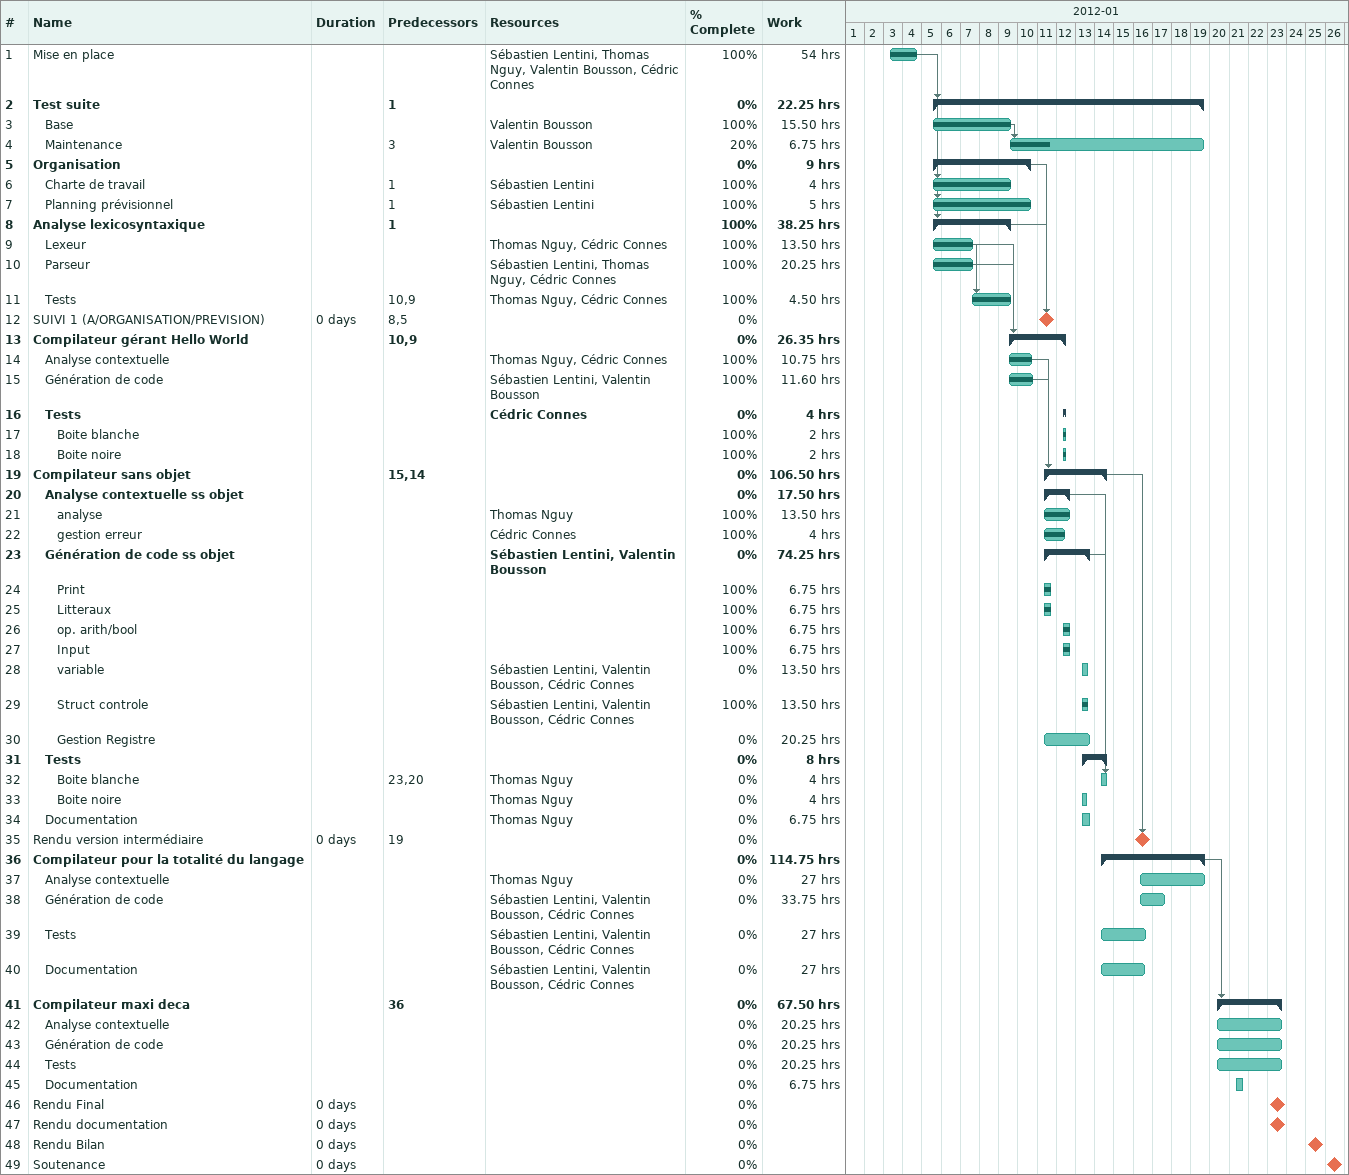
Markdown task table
| ID | Level | Task | Duration | Start | Finish | Predecessors | Resources | % complete | Work (h) |
|---|---|---|---|---|---|---|---|---|---|
| 1 | 1 | Mise en place |  | 2012-01-03 | 2012-01-04 |  | Sébastien Lentini, Thomas Nguy, Valentin Bousson, Cédric Connes | 100 | 54 |
| 2 | 1 | **Test suite** |  | 2012-01-05 | 2012-01-19 | 1 |  | 0 | 22.25 |
| 3 | 2 | Base |  | 2012-01-05 | 2012-01-09 |  | Valentin Bousson | 100 | 15.50 |
| 4 | 2 | Maintenance |  | 2012-01-09 | 2012-01-19 | 3 | Valentin Bousson | 20 | 6.75 |
| 5 | 1 | **Organisation** |  | 2012-01-05 | 2012-01-10 |  |  | 0 | 9 |
| 6 | 2 | Charte de travail |  | 2012-01-05 | 2012-01-09 | 1 | Sébastien Lentini | 100 | 4 |
| 7 | 2 | Planning prévisionnel |  | 2012-01-05 | 2012-01-10 | 1 | Sébastien Lentini | 100 | 5 |
| 8 | 1 | **Analyse lexicosyntaxique** |  | 2012-01-05 | 2012-01-09 | 1 |  | 100 | 38.25 |
| 9 | 2 | Lexeur |  | 2012-01-05 | 2012-01-07 |  | Thomas Nguy, Cédric Connes | 100 | 13.50 |
| 10 | 2 | Parseur |  | 2012-01-05 | 2012-01-07 |  | Sébastien Lentini, Thomas Nguy, Cédric Connes | 100 | 20.25 |
| 11 | 2 | Tests |  | 2012-01-07 | 2012-01-09 | 10, 9 | Thomas Nguy, Cédric Connes | 100 | 4.50 |
| 12 | 1 | SUIVI 1 (A/ORGANISATION/PREVISION) | 0d | 2012-01-11 | 2012-01-11 | 8, 5 |  | 0 |  |
| 13 | 1 | **Compilateur gérant Hello World** |  | 2012-01-09 | 2012-01-12 | 10, 9 |  | 0 | 26.35 |
| 14 | 2 | Analyse contextuelle |  | 2012-01-09 | 2012-01-10 |  | Thomas Nguy, Cédric Connes | 100 | 10.75 |
| 15 | 2 | Génération de code |  | 2012-01-09 | 2012-01-10 |  | Sébastien Lentini, Valentin Bousson | 100 | 11.60 |
| 16 | 2 | **Tests** |  | 2012-01-12 | 2012-01-12 |  | Cédric Connes | 0 | 4 |
| 17 | 3 | Boite blanche |  | 2012-01-12 | 2012-01-12 |  |  | 100 | 2 |
| 18 | 3 | Boite noire |  | 2012-01-12 | 2012-01-12 |  |  | 100 | 2 |
| 19 | 1 | **Compilateur sans objet** |  | 2012-01-11 | 2012-01-14 | 15, 14 |  | 0 | 106.50 |
| 20 | 2 | **Analyse contextuelle ss objet** |  | 2012-01-11 | 2012-01-12 |  |  | 0 | 17.50 |
| 21 | 3 | analyse |  | 2012-01-11 | 2012-01-12 |  | Thomas Nguy | 100 | 13.50 |
| 22 | 3 | gestion erreur |  | 2012-01-11 | 2012-01-12 |  | Cédric Connes | 100 | 4 |
| 23 | 2 | **Génération de code ss objet** |  | 2012-01-11 | 2012-01-13 |  | Sébastien Lentini, Valentin Bousson | 0 | 74.25 |
| 24 | 3 | Print |  | 2012-01-11 | 2012-01-11 |  |  | 100 | 6.75 |
| 25 | 3 | Litteraux |  | 2012-01-11 | 2012-01-11 |  |  | 100 | 6.75 |
| 26 | 3 | op. arith/bool |  | 2012-01-12 | 2012-01-12 |  |  | 100 | 6.75 |
| 27 | 3 | Input |  | 2012-01-12 | 2012-01-12 |  |  | 100 | 6.75 |
| 28 | 3 | variable |  | 2012-01-13 | 2012-01-13 |  | Sébastien Lentini, Valentin Bousson, Cédric Connes | 0 | 13.50 |
| 29 | 3 | Struct controle |  | 2012-01-13 | 2012-01-13 |  | Sébastien Lentini, Valentin Bousson, Cédric Connes | 100 | 13.50 |
| 30 | 3 | Gestion Registre |  | 2012-01-11 | 2012-01-13 |  |  | 0 | 20.25 |
| 31 | 2 | **Tests** |  | 2012-01-13 | 2012-01-14 |  |  | 0 | 8 |
| 32 | 3 | Boite blanche |  | 2012-01-14 | 2012-01-14 | 23, 20 | Thomas Nguy | 0 | 4 |
| 33 | 3 | Boite noire |  | 2012-01-13 | 2012-01-13 |  | Thomas Nguy | 0 | 4 |
| 34 | 2 | Documentation |  | 2012-01-13 | 2012-01-13 |  | Thomas Nguy | 0 | 6.75 |
| 35 | 1 | Rendu version intermédiaire | 0d | 2012-01-16 | 2012-01-16 | 19 |  | 0 |  |
| 36 | 1 | **Compilateur pour la totalité du langage** |  | 2012-01-14 | 2012-01-19 |  |  | 0 | 114.75 |
| 37 | 2 | Analyse contextuelle |  | 2012-01-16 | 2012-01-19 |  | Thomas Nguy | 0 | 27 |
| 38 | 2 | Génération de code |  | 2012-01-16 | 2012-01-17 |  | Sébastien Lentini, Valentin Bousson, Cédric Connes | 0 | 33.75 |
| 39 | 2 | Tests |  | 2012-01-14 | 2012-01-16 |  | Sébastien Lentini, Valentin Bousson, Cédric Connes | 0 | 27 |
| 40 | 2 | Documentation |  | 2012-01-14 | 2012-01-16 |  | Sébastien Lentini, Valentin Bousson, Cédric Connes | 0 | 27 |
| 41 | 1 | **Compilateur maxi deca** |  | 2012-01-20 | 2012-01-23 | 36 |  | 0 | 67.50 |
| 42 | 2 | Analyse contextuelle |  | 2012-01-20 | 2012-01-23 |  |  | 0 | 20.25 |
| 43 | 2 | Génération de code |  | 2012-01-20 | 2012-01-23 |  |  | 0 | 20.25 |
| 44 | 2 | Tests |  | 2012-01-20 | 2012-01-23 |  |  | 0 | 20.25 |
| 45 | 2 | Documentation |  | 2012-01-21 | 2012-01-21 |  |  | 0 | 6.75 |
| 46 | 1 | Rendu Final | 0d | 2012-01-23 | 2012-01-23 |  |  | 0 |  |
| 47 | 1 | Rendu documentation | 0d | 2012-01-23 | 2012-01-23 |  |  | 0 |  |
| 48 | 1 | Rendu Bilan | 0d | 2012-01-25 | 2012-01-25 |  |  | 0 |  |
| 49 | 1 | Soutenance | 0d | 2012-01-26 | 2012-01-26 |  |  | 0 |  |
